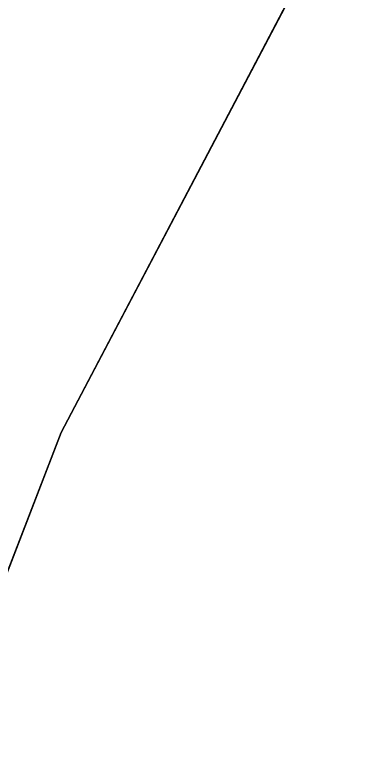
# Model space of a CAD drawing. Header units: metres. Extents: x 507606 to 508087, y 6966978 to 6967359.
# Drawn here: x 507831.412 to 507833.267, y 6967292.619 to 6967296.507 of the extents above; entities that cross this region are included whole.
import ezdxf

# ---------------------------------------------------------------- set-up
doc = ezdxf.new("R2010")
doc.units = ezdxf.units.M
doc.layers.add('mga2020bdy', color=252, linetype='Continuous')
doc.layers.add('mga2020ROAD_MARKS', color=252, linetype='Continuous')

# ---------------------------------------------------------------- blocks, each defined once
blk = doc.blocks.new('XE_SURVEY')
at = {"layer": 'mga2020bdy'}
blk.add_polyline3d([(507831.0165, 6967292.6803, 4.9665), (507831.6531, 6967294.3288, 4.9755), (507833.2039, 6967297.2742, 4.9923), (507833.5654, 6967297.8311, 4.9957), (507835.1822, 6967299.9514, 5.0088), (507837.5423, 6967302.2988, 5.0252), (507839.8997, 6967300.1858, 4.9429), (507840.1691, 6967299.8452, 5.0485), (507840.9451, 6967298.7241, 5.0934), (507844.7204, 6967292.6432, 5.2402), (507841.522, 6967290.1655, 5.1233), (507840.0364, 6967287.0336, 5.1463), (507840.0494, 6967283.8975, 5.1184), (507841.1678, 6967281.0566, 5.1057), (507848.2617, 6967269.3742, 5.2373), (507866.0608, 6967241.2756, 5.4974), (507880.4251, 6967217.8791, 5.2536), (507890.6991, 6967200.5784, 5.3095), (507916.0451, 6967160.3304, 5.2208)], dxfattribs=at)
at = {"layer": 'mga2020ROAD_MARKS'}
blk.add_polyline3d([(507837.5423, 6967302.2988, 5.0252), (507835.1822, 6967299.9514, 5.0088), (507833.5654, 6967297.8311, 4.9957), (507833.2039, 6967297.2742, 4.9923), (507831.6531, 6967294.3288, 4.9755), (507831.0165, 6967292.6803, 4.9665)], dxfattribs=at)

msp = doc.modelspace()

# ---------------------------------------------------------------- block references
msp.add_blockref('XE_SURVEY', (0, 0))

doc.saveas('drawing.dxf')
